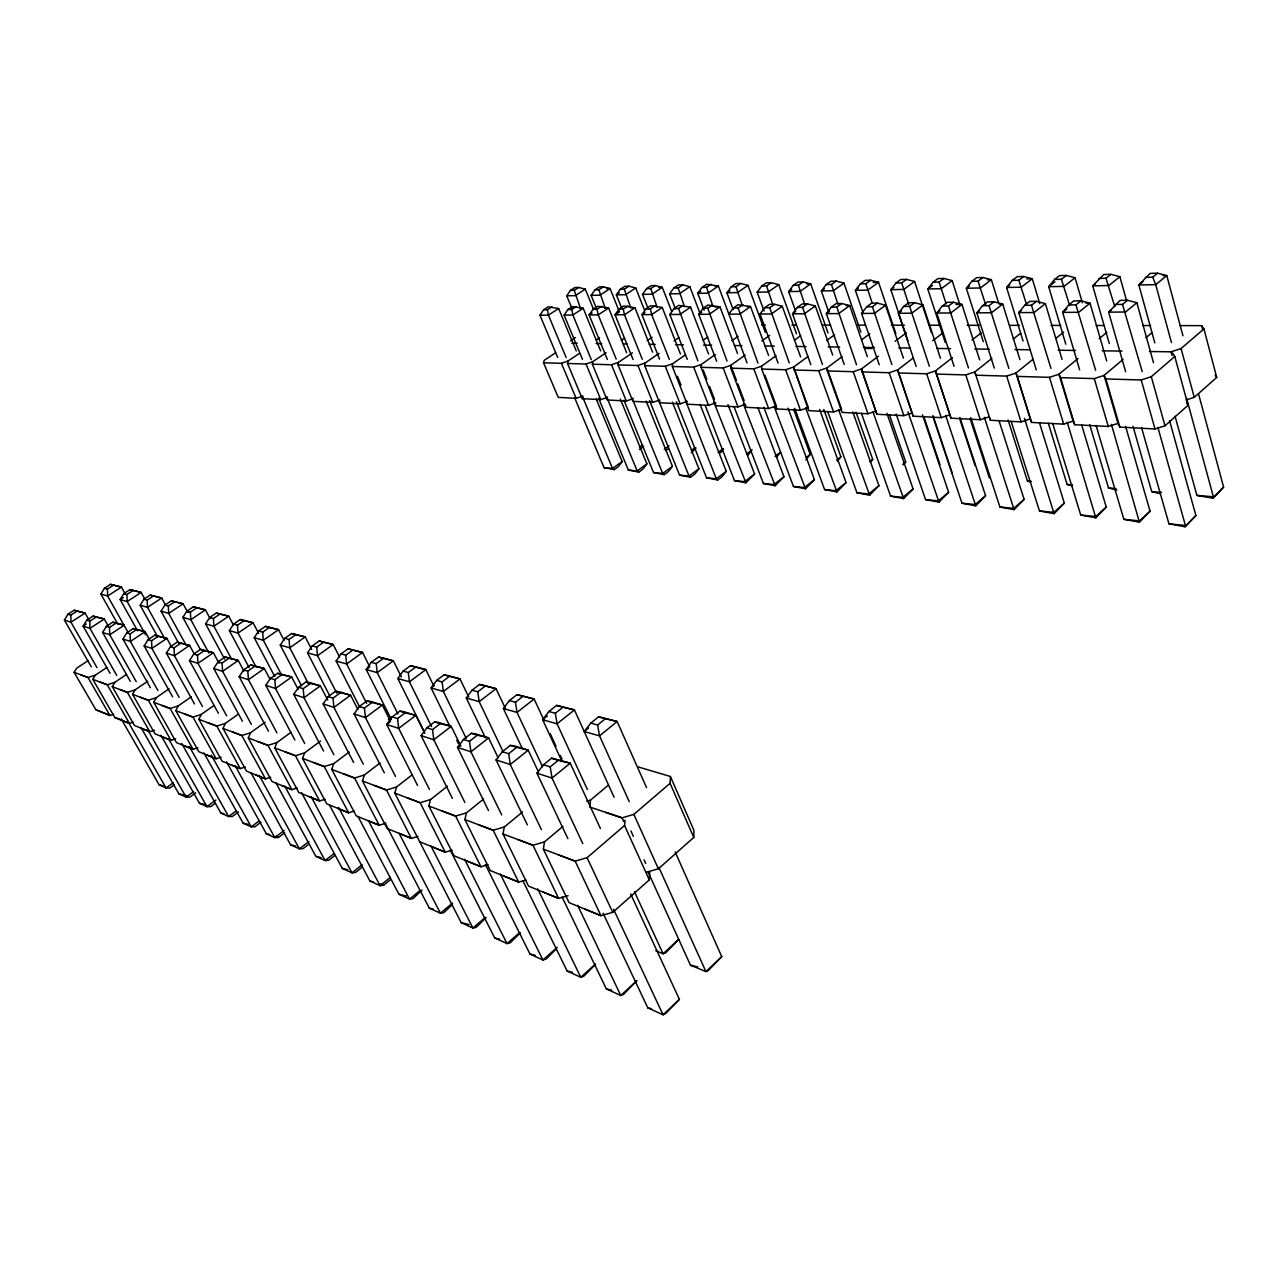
<?xml version="1.0" encoding="UTF-8"?>
<svg xmlns="http://www.w3.org/2000/svg" width="1288" height="1288" viewBox="0 0 1288 1288"><rect width="100%" height="100%" fill="white"/><g stroke="black" fill="none" stroke-linecap="round" stroke-linejoin="round"><path stroke-width="1.5" d="M646.753 872.121L658.393 868.804L693.765 837.442L693.958 830.39L670.404 776.503L637.624 766.746M764.927 375.227L776.342 405.929L768.646 408.521L745.639 407.298L745.559 404.368L738.024 406.895L715.87 405.72L701.026 367.322L701.123 364.568L715.355 354.522M693.765 837.442L670.066 783.329L670.404 776.503M562.953 826.365L544.47 841.885L543.375 849.162L569.071 902.647L600.965 915.671L612.75 912.355L649.313 879.881L649.78 872.459M715.919 402.838L708.545 405.334L687.196 404.207L672.352 366.5L672.561 363.796L685.119 355.037M649.313 879.881L624.567 825.528L625.034 820.118M672.417 402.13L698.869 468.751L694.892 474.016L690.513 477.268L689.016 476.077L644.741 365.712L645.03 363.055L659.07 353.379M608.419 785.1L590.548 800.09L589.727 807.013L622.056 817.848L633.841 814.402L670.066 783.329M1096.088 425.426L1123.844 519.322L1139.413 522.204L1111.399 424.316M687.341 401.389L680.144 403.836L659.553 402.742L659.794 399.972L652.742 402.387L632.891 401.341L618.095 364.939L618.481 362.331L632.408 352.848M633.213 398.62L626.306 400.987L607.131 399.972L592.383 364.198L592.85 361.638L606.085 352.719M568.105 895.707L558.638 898.396L528.547 886.128L503.012 833.948L504.316 826.976L522.542 811.987M607.566 397.316L600.788 399.634L582.273 398.652L582.772 396.044L576.139 398.33L558.235 397.38L543.568 362.797L544.196 360.334L555.579 352.783M582.273 398.652L567.557 363.49L568.105 360.978L579.584 353.298M526.019 880.01L518.694 882.119L490.261 870.527L464.904 819.587L466.401 812.889L483.58 799.043M488.039 864.667L480.939 866.727L454.036 855.763L428.888 806.014L430.53 799.574L447.467 786.179M486.139 917.62L476.174 927.36L472.889 928.02L461.201 922.675L394.788 793.15L396.575 786.952L412.434 774.635M1141.538 427.6L1168.94 523.814L1185.008 526.776L1195.892 515.522L1169.601 420.725M418.02 836.379L411.355 838.359L387.157 828.49L362.443 780.979L364.359 774.99L379.992 763.043M385.692 823.306L379.219 825.254L356.229 815.884L331.741 769.403L333.769 763.623L349.177 752.031M1175.059 416.249L1196.89 495.397L1212.845 498.231L1223.6 487.122L1198.581 393.983M354.329 811.086L348.662 812.792L326.798 803.873L302.551 758.391L304.676 752.82L320.583 741.035M325.091 799.268L319.601 800.943L298.752 792.442L274.763 747.926L276.968 742.532L291.088 732.228M297.254 788.014L291.893 789.657L272.026 781.542L248.294 737.944L250.564 732.727L265.167 722.198M270.689 777.26L265.473 778.886L246.507 771.142L223.017 728.412L225.368 723.373L238.151 714.26M245.332 767.004L240.244 768.598L222.116 761.208L198.883 719.316L201.282 714.421L213.888 705.55M221.085 757.215L216.126 758.761L198.787 751.693L175.812 710.622L178.259 705.872L191.349 696.776M197.885 747.829L193.055 749.358L176.44 742.58L153.723 702.298L156.218 697.694L169.114 688.806M175.667 738.845L170.95 740.342L155.027 733.854L132.567 694.329L135.095 689.837L147.814 681.191M154.367 730.232L149.762 731.713L134.483 725.482L112.281 686.681L114.841 682.318L126.417 674.51M91.319 666.894L64.4 620.075L67.91 614.247L74.173 610.222L85.072 613.072L89.033 620.027M117.562 623.762L100.883 594.074L104.425 588.278L110.543 584.333L121.426 587.087L125.338 594.09M108.192 625.952L104.264 618.997L93.09 616.083L86.731 620.204L83.124 626.145L110.06 673.302M133.195 722.214L129.444 723.421L114.761 717.432L92.8 679.34L95.409 675.105L106.823 667.474M145.013 599.419L141.149 592.432L129.991 589.614L123.777 593.639L120.138 599.548L137.623 630.879M102.621 632.456L106.341 626.403L112.797 622.185L124.276 625.195L109.738 634.759L102.621 632.456L130.297 681.255M157.667 636.819L140.183 605.247L143.934 599.226L150.229 595.104L161.692 598.002L165.54 605.038M150.374 687.744L122.956 639.041L126.804 632.875L133.34 628.56L145.125 631.651L149.006 638.639M178.372 642.696L161.081 611.188L164.945 605.054L171.336 600.836L183.089 603.798L187.855 612.589M172.592 696.808L144.175 645.916L148.136 639.637L154.785 635.193L166.877 638.381L171.69 647.107M113.585 714.277L109.915 715.468L95.827 709.704L74.108 672.288L76.733 668.166L87.987 660.712M200.155 649.168L182.864 617.387L186.857 611.124L193.329 606.809L205.42 609.852L210.137 618.643M194.488 703.956L166.345 653.096L170.435 646.689L177.164 642.149L189.61 645.417L194.424 654.224M224.643 659.134L205.613 623.859L209.719 617.467L216.304 613.04L228.717 616.179L233.434 625.034M218.38 713.23L189.513 660.599L193.731 654.062L200.574 649.394L213.389 652.758L219.105 663.336M249.164 667.667L229.377 630.621L233.627 624.1L240.293 619.56L253.076 622.78L258.679 633.422M242.386 721.135L213.744 668.456L218.123 661.774L225.062 656.993L238.264 660.454L243.931 671.048M274.763 676.522L254.219 637.689L258.63 631.023L265.392 626.371L278.546 629.687L284.101 640.329M268.484 731.214L239.149 676.683L243.674 669.873L250.725 664.946L264.33 668.52L269.949 679.13M301.521 685.747L280.253 645.079L284.809 638.284L291.668 633.503L305.224 636.932L311.648 649.361M294.872 739.972L265.779 685.313L270.48 678.357L277.644 673.286L291.668 676.989L298.172 689.386M329.503 695.359L307.526 652.839L312.243 645.9L319.215 640.973L333.19 644.515L339.549 656.977M557.704 357.436L539.946 315.19L543.633 309.764L548.189 306.834L558.654 308.524L576.251 350.916M572.065 308.766L566.72 295.805L570.423 290.412L574.883 287.53L578.682 287.449L585.316 289.156L593.639 309.587M323.529 750.985L293.745 694.377L298.623 687.261L305.9 682.044L310.038 682.672L320.374 685.86L327.748 700.092M582.466 359.336L564.112 315.061L567.911 309.539L572.5 306.56L583.206 308.267L600.643 350.867M359.738 707.192L336.136 660.986L341.046 653.885L348.114 648.814L362.54 652.469L369.737 666.765M596.408 308.347L591.128 295.338L594.927 289.848L599.419 286.934L603.364 286.838L610.093 288.576L619.077 310.972M626.644 352.703L608.628 308.009L597.664 306.286L593.044 309.313L589.131 314.916L607.324 359.433M353.62 762.512L323.143 703.908L328.215 696.615L335.588 691.254L339.678 691.833L350.561 695.198L357.871 709.495M644.531 310.215L635.741 287.981L628.898 286.21L624.809 286.306L620.285 289.269L616.372 294.855L621.605 307.945M652.581 352.171L634.952 307.752L623.73 305.981L619.061 309.072L615.052 314.787L633.068 359.529M401.389 676.973L393.371 660.825L382.278 657.814L378.463 657.057L371.298 662.274L366.211 669.535L391.375 719.477M648.379 309.217L642.535 294.372L646.544 288.673L651.116 285.662L655.334 285.55L662.306 287.353L671.724 311.583M384.307 772.816L354.087 713.922L359.368 706.484L366.855 700.946L370.88 701.493L382.343 705.035L390.489 721.183M680.434 354.023L662.257 307.478L650.746 305.675L646.061 308.83L641.923 314.642L659.553 359.143M675.427 308.798L669.631 293.857L673.769 288.061L678.374 284.986L682.753 284.873L689.837 286.709L699.851 312.952M424.541 732.276L397.831 678.518L403.128 671.096L410.405 665.719L414.14 666.46L425.813 669.631L433.75 685.844M687.245 359.288L669.808 314.497L674.043 308.557L678.776 305.369L690.577 307.188L708.561 354.055M424.734 733.291L415.831 715.404L403.756 711.668L399.811 711.153L392.212 716.869L386.706 724.5L417.57 785.487M747.056 362.862L718.382 286.049L706.629 284.294L701.992 287.417L697.742 293.326L704.182 310.231M737.557 353.572L719.976 306.898L707.885 305.031L703.103 308.299L698.724 314.336L716.692 361.316M468.703 697.017L459.993 678.905L447.677 675.556L444.038 674.848L436.664 680.386L431.142 687.985L450.542 727.623M765.281 332.32L748.006 285.356L740.664 283.457L735.947 283.569L731.278 286.757L726.899 292.779L733.194 309.603M746.879 306.625L750.518 306.592L738.105 304.692L733.291 308.009L728.783 314.175L739.715 314.111L750.518 306.592L768.582 355.488M452.362 798.319L421.144 735.657L426.875 727.833L434.603 721.94L438.451 722.391L451.203 726.351L460.895 746.154M596.151 398.861L622.168 461.539L618.498 466.546L614.231 469.621L604.008 467.625L574.673 397.831M764.074 311.036L757.167 292.199L761.691 286.065L766.392 282.829L771.287 282.7L778.757 284.648L796.515 333.834M485.463 737.847L466.272 697.983L472.02 690.191L479.506 684.475L483.048 685.152L496.041 688.678L505.443 708.561M620.349 399.038L646.882 463.857L643.115 468.945L638.8 472.084L628.351 470.056L598.534 398.089M778.065 363.087L760.017 313.998L764.67 307.719L769.516 304.338L774.571 304.29L782.267 306.27L800.605 356.921M828.039 332.948L810.716 283.891L803.116 281.927L798.013 282.04L793.279 285.356L788.626 291.603L795.372 310.392M498.118 757.714L488.603 737.911L475.111 733.741L471.36 733.323L463.519 739.441L457.546 747.442L488.474 810.555M646.157 401.099L672.433 466.272L668.553 471.44L664.222 474.628L653.531 472.551L623.988 400.23M832.724 355.134L815.304 305.948L807.463 303.904L802.199 303.968L797.32 307.43L792.523 313.837L810.828 364.697M696.019 448.079L691.237 452.748M522.22 748.344L503.366 708.529L509.372 700.559L516.971 694.651L534.134 698.998L544.261 720.861M860.867 332.062L843.962 283.118L836.202 281.106L830.905 281.235L826.139 284.616L821.341 290.975L828.667 311.825M720.588 452.861L723.582 448.932M867.339 356.631L849.71 305.594L841.708 303.517L836.218 303.582L831.307 307.108L826.349 313.644L844.22 364.44M527.339 824.851L496.073 759.936L502.336 751.709L510.29 745.398L513.912 745.736L528.209 750.163L538.481 771.947M895.836 333.608L878.561 282.314L870.656 280.253L865.134 280.398L860.352 283.827L855.377 290.331L863.169 313.032M700.06 404.303L726.239 471.328L722.133 476.673L717.738 479.989L706.532 477.832L676.442 401.792M614.086 797.24L574.432 709.93L556.609 705.405L548.897 711.507L542.618 719.702L562.099 761.643M748.038 455.131L751.113 451.122M879.221 364.746L861.591 313.451L866.727 306.786L871.67 303.179L877.386 303.115L885.548 305.24L903.387 358.128M422.045 890.008L412.981 898.621L409.536 899.105L398.942 894.258L357.983 816.431M931.433 332.723L914.593 281.476L906.527 279.383L900.779 279.512L895.965 283.022L890.829 289.671L907.911 340.692M727.978 404.657L754.575 474L745.945 482.823L734.466 480.601L705.405 405.945M776.455 457.481L780.657 452.056L775.07 456.322M567.879 838.665L536.935 773.17L543.504 764.75L551.586 758.197L570.214 763.172L600.45 828.57M940.481 358.306L922.933 304.87L914.609 302.696L908.636 302.761L903.677 306.447L898.364 313.258L916.17 366.452M960.043 305.272L952.154 280.607L943.943 278.45L937.938 278.611L933.092 282.185L927.795 288.963L945.215 342.415M629.236 801.667L599.548 735.883L584.205 731.52L590.789 723.115L598.598 716.804L617.129 721.505L646.56 787.644M757.956 407.7L783.957 476.753L775.183 485.737L763.414 483.483L733.951 406.428M452.555 904.45L443.796 912.645L440.432 913.208L429.306 908.137L384.999 822.887M805.902 459.913L810.233 454.39L793.633 409.326M979.637 359.883L961.959 304.467L953.458 302.261L947.227 302.326L942.236 306.093L936.73 313.048L954.07 366.291M788.047 408.151L814.435 479.635L805.499 488.78L793.44 486.462L763.865 407.298M998.506 302.712L991.358 279.689L982.969 277.5L976.707 277.644L971.844 281.299L966.354 288.238L983.291 341.706M837.538 461.04L840.887 456.821L823.821 409.52M1019.903 359.577L1002.724 304.065L994.062 301.795L987.542 301.875L982.535 305.707L976.819 312.839L994.288 368.078M819.603 409.439L846.071 482.598L836.975 491.936L824.594 489.569L794.728 408.393M1039.802 303.71L1032.284 278.739L1023.735 276.485L1017.182 276.646L1012.304 280.382L1006.604 287.482L1023.058 341.03M870.398 462.199L872.684 459.349L856.037 412.176M1062.036 359.304L1045.389 303.63L1036.518 301.328L1029.708 301.392L1024.668 305.32L1018.76 312.614L1036.293 369.898M852.817 411.902L878.931 485.689L869.658 495.204L856.955 492.789L827.782 411.79M520.368 932.818L510.193 942.832L507.005 943.589L494.721 937.97L450.236 850.08M903.339 464.871L905.706 461.957L889.461 414.897M1082.355 302.777L1075.078 277.741L1066.335 275.439L1059.509 275.616L1054.598 279.432L1048.69 286.677L1065.788 344.186M886.949 413.319L913.079 488.909L903.629 498.601L890.572 496.121L861.447 413.351M1106.714 360.978L1090.051 303.195L1080.986 300.812L1073.838 300.893L1068.799 304.918L1062.648 312.372L1079.65 369.865M1126.356 299.879L1119.868 276.695L1110.932 274.344L1103.768 274.521L1092.723 285.839L1109.274 343.526M556.4 948.821L545.999 959.109L542.924 959.979L529.98 954.07L485.383 864.554M922.498 414.8L948.612 492.258L938.984 502.143L925.557 499.599L896.19 414.124M1153.501 362.685L1136.853 302.712L1127.596 300.297L1120.109 300.378L1108.646 312.131L1125.648 371.781M1182.931 335.766L1166.783 275.6L1157.638 273.201L1150.136 273.378L1138.85 284.97L1154.821 342.882M959.898 417.473L985.594 495.735L975.773 505.83L961.975 503.222L932.705 415.847M595.571 964.277L583.738 976.272L580.791 977.27L567.139 971.039L522.944 880.879M999.134 421.015L1024.137 499.358L1014.107 509.662L999.907 507.005L970.798 417.634M1039.448 422.738L1064.323 503.141L1054.099 513.671L1039.464 510.934L1011.16 421.418M1081.566 424.557L1106.263 507.086L1095.814 517.84L1080.729 515.039L1052.666 423.382M630.685 893.985L679.404 999.359L665.671 1013.527L663.046 1014.799L647.8 1007.844L603.106 913.24M675.154 851.948L721.747 956.662L708.223 970.605L705.904 971.603L690.465 965.179L648.122 872.073M1125.615 426.457L1150.071 511.207L1139.413 522.204M1195.892 515.522L1185.008 526.776M1223.6 487.122L1212.845 498.231M721.747 956.662L705.904 971.603L658.909 867.452M679.404 999.359L663.046 1014.799L613.523 909.183M1150.071 511.207L1139.59 520.899L1123.844 519.322M1106.263 507.086L1095.798 516.536L1080.729 515.039M595.314 964.181L580.791 977.27L537.724 888.881M1186.023 399.988L1194.25 397.348L1216.709 377.4L1203.942 328.907L1201.656 325.639L1180.017 325.606M1123.12 359.384L1104.058 375.42L1117.984 423.382L1119.852 427.101L1155.014 428.968L1164.996 425.781L1188.051 405.269L1174.785 356.47L1172.611 353.025M557.253 947.34L542.924 959.979L500.34 874.037M1064.323 503.141L1053.874 512.366L1039.464 510.934M519.74 932.576L507.005 943.589L464.582 859.289M1024.137 499.358L1013.72 508.374L999.907 507.005M543.375 849.162L575.173 861.157L587.087 857.711L624.567 825.528M1149.347 351.495L1171.098 351.817L1181.08 348.549L1203.942 328.907M1078.008 358.547L1058.994 374.196L1060.571 377.642L1094.269 378.608L1104.058 375.42L1105.893 378.946L1141.216 379.96L1151.295 376.692L1174.785 356.47M985.594 495.735L975.225 504.542L961.975 503.222M485.447 917.346L472.889 928.02L430.997 845.991M1145.934 337.714L1152.035 332.61M452.555 903.081L440.432 913.208L399.119 833.368L411.355 838.359L386.481 790.027L374.341 785.455M948.612 492.258L938.292 500.871L925.557 499.599M1099.211 338.631L1106.811 332.385M420.001 890.507L409.536 899.105L368.432 820.681M1136.853 302.712L1125.487 312.034L1108.646 312.131L1111.496 309.812M913.079 488.909L902.808 497.345L890.572 496.121M543.504 764.75L550.218 766.859L558.316 760.274L570.214 763.172L552.021 778.065L536.935 773.17M1145.225 277.371L1152.728 277.21L1157.638 273.201M1115.038 304.483L1122.524 304.419L1127.596 300.297M584.205 731.52L588.584 727.978M597.616 725.015L605.441 718.656L617.129 721.505L599.548 735.883L597.616 725.015L590.789 723.115M1142.987 281.605L1138.85 284.97L1155.722 284.648L1166.783 275.6L1163.032 275.68M329.599 805.225L369.962 881.04L380.073 885.661L383.583 885.259L390.119 879.962M878.931 485.689L868.708 493.948L856.955 492.789M1056.015 338.277L1063.598 332.159M390.409 877.321L380.073 885.661L338.631 807.496M902.856 464.26L905.706 461.957M1033.056 359.239L1015.958 373.037L1006.701 376.096L975.934 375.211L974.823 371.926L991.857 358.434M1119.868 276.695L1108.823 285.55L1092.723 285.839L1095.492 283.65M502.336 751.709L508.663 753.721L516.633 747.362L528.209 750.163L510.273 764.525L496.073 759.936M1066.899 308.991L1062.648 312.372L1078.7 312.292L1090.051 303.195L1086.025 303.227M1098.857 278.433L1106.022 278.256L1110.932 274.344M1068.799 304.918L1075.931 304.853L1080.986 300.812M547.336 715.951L542.618 719.702L557.076 723.808L587.376 789.512M362.153 864.715L351.962 872.829L342.302 868.418L301.601 792.78M869.851 461.603L872.684 459.349M361.976 867.355L355.52 872.491L351.962 872.829L311.116 796.644M555.337 713.294L563.049 707.16L574.432 709.93L557.076 723.808L555.337 713.294L548.897 711.507M846.071 482.598L835.912 490.696L824.594 489.569M1013.189 339.13L1020.74 333.157M1045.389 303.63L1034.071 312.533L1018.76 312.614L1021.577 310.408M333.721 853.799L325.091 860.561L315.866 856.359L275.777 782.605M836.637 460.138L840.887 456.821M335.073 855.296L328.698 860.287L325.091 860.561L284.873 786.292M814.435 479.635L804.34 487.556L793.44 486.462M1075.078 277.741L1064.065 286.387L1048.69 286.677L1054.985 281.766M463.519 739.441L469.492 741.325L477.349 735.19L488.603 737.911L470.941 751.789L457.546 747.442L460.46 745.156M1054.598 279.432L1061.441 279.271L1066.335 275.439M1024.668 305.32L1031.495 305.256L1036.518 301.328M952.412 357.678L935.442 370.88L926.668 373.794L898.477 372.989L897.736 369.865L913.079 358.112M509.372 700.559L515.458 702.234L523.057 696.293L534.134 698.998L517.019 712.409L503.366 708.529M972.102 339.952L981.134 332.932M308.862 841.531L299.396 848.84L290.557 844.799L251.096 772.881M806.014 457.659L810.233 454.39M309.329 843.769L303.05 848.631L299.396 848.84L259.21 775.344M783.957 476.753L773.927 484.529L763.414 483.483M982.535 305.707L989.039 305.659L994.062 301.795M932.689 340.74L943.17 332.723M472.02 690.191L477.768 691.785L485.27 686.037L496.041 688.678L479.184 701.654L466.272 697.983M1009.744 285.083L1006.604 287.482L1021.304 287.192L1032.284 278.739L1026.778 278.868M426.875 727.833L432.51 729.62L440.255 723.679L451.203 726.351L433.798 739.763L421.144 735.657M1012.304 280.382L1018.84 280.237L1023.735 276.485M979.637 310.682L976.819 312.839L991.47 312.759L1002.724 304.065L999.069 304.097M284.149 830.502L274.811 837.619L266.342 833.755L226.527 761.836M235.237 765.909L274.811 837.619L278.482 837.458L284.696 832.724M754.575 474L744.609 481.615L734.466 480.601M942.236 306.093L948.467 306.029L953.458 302.261M388.396 719.686L391.536 717.319M434.153 685.731L431.142 687.985L443.362 691.463L466.159 738.282M442.106 681.899L449.496 676.329L459.993 678.905L443.362 691.463L442.106 681.899L436.664 680.386M895.144 341.256L906.333 332.835M389.813 722.166L386.706 724.5L398.7 728.38L429.387 789.351M258.92 821.084L251.241 826.864L243.126 823.161L203.939 752.965M746.573 453.972L752.128 449.802M969.478 285.888L966.354 288.238L980.41 287.981L991.358 279.689L987.333 279.786M397.541 718.559L405.173 712.811L415.831 715.404L398.7 728.38L397.541 718.559L392.212 716.869M878.368 356.229L861.591 368.883L853.236 371.701L827.315 370.944L826.896 367.949L842.062 356.679M971.844 281.299L978.091 281.17L982.969 277.5M261.062 822.13L254.944 826.751L251.241 826.864L211.312 755.138M726.239 471.328L716.321 478.798L706.532 477.832M939.934 310.649L936.73 313.048L950.737 312.984L961.959 304.467L955.938 304.532M236.219 810.909L228.636 816.544L220.844 812.986L181.689 743.418M718.141 452.41L722.971 448.82M698.869 468.751L689.016 476.077L679.581 475.143L649.571 400.552M238.409 811.987L232.355 816.479L228.636 816.544L189.336 746.509M952.154 280.607L941.27 288.721L927.795 288.963L932.448 285.517M922.933 304.87L911.775 313.193L898.364 313.258L901.552 310.907M359.368 706.484L364.423 708.078L371.942 702.507L382.343 705.035L365.454 717.609L354.087 713.922M933.092 282.185L939.097 282.056L943.943 278.45M861.817 339.694L869.77 333.817M903.677 306.447L909.634 306.383L914.609 302.696M403.128 671.096L408.296 672.529L415.589 667.136L425.813 669.631L409.439 681.819L397.831 678.518M672.433 466.272L662.66 473.453L653.531 472.551M215.144 803.326L210.685 806.626L206.933 806.642L199.463 803.229L160.92 735.271M914.593 281.476L903.757 289.43L890.829 289.671L893.92 287.417M885.548 305.24L874.455 313.387L861.591 313.451M215.917 800.041L206.933 806.642L168.648 738.926M691.559 450.204L694.763 447.854M866.727 306.786L872.443 306.737L877.386 303.115M826.687 340.515L834.592 334.751M808.107 356.406L793.585 367.048L785.632 369.753L761.707 369.06L761.562 366.195L776.004 355.762M195.728 792.861L189.851 797.143L186.084 797.127L178.903 793.843L140.988 727.462M665.622 450.591L668.44 448.546M369.415 667.184L366.211 669.535L377.223 672.658L397.96 714.003M376.209 663.626L383.389 658.393L393.371 660.825L377.223 672.658L376.209 663.626L371.298 662.274M328.215 696.615L333.012 698.144L340.418 692.735L350.561 695.198L333.93 707.402L323.143 703.908M895.965 283.022L901.713 282.893L906.527 279.383M193.474 791.75L186.084 797.127L147.428 729.266M664.27 449.238L669.036 445.777M646.882 463.857L637.174 470.925L628.351 470.056M174.17 784.891L169.807 788.047L166.055 787.982L159.132 784.827L121.233 718.929M639.444 449.512L643.63 446.485M794.422 340.177L800.701 335.653M341.046 653.885L345.715 655.173L352.799 650.086L362.54 652.469L346.617 663.964L336.136 660.986M858.452 288.126L855.377 290.331L867.774 290.106L878.561 282.314L873.232 282.442M860.352 283.827L865.858 283.714L870.656 280.253M298.623 687.261L303.195 688.694L310.472 683.461L320.374 685.86L304 697.694L293.745 694.377M173.349 782.734L166.055 787.982L128.011 721.666M639.428 447.178L642.583 444.907M829.488 311.39L826.349 313.644L838.665 313.58L849.71 305.594L846.168 305.626M622.168 461.539L612.541 468.478L604.008 467.625M831.307 307.108L836.798 307.059L841.708 303.517M745.108 355.134L730.763 365.357L723.18 367.966L701.026 367.322M815.304 305.948L804.34 313.773L792.523 313.837L795.646 311.616M797.32 307.43L802.585 307.381L807.463 303.904M761.836 340.966L769.628 335.411M843.962 283.118L833.239 290.75L821.341 290.975L824.4 288.818M312.243 645.9L316.687 647.123L323.674 642.181L333.19 644.515L317.508 655.673L307.526 652.839M270.48 678.357L274.827 679.726L281.992 674.638L291.668 676.989L275.535 688.484L265.779 685.313M826.139 284.616L831.436 284.487L836.202 281.106M731.938 340.628L738.137 336.265M782.267 306.27L771.383 313.95L760.017 313.998M243.674 669.873L247.811 671.177L254.879 666.234L264.33 668.52L248.439 679.694L239.149 676.683M764.67 307.719L769.725 307.687L774.571 304.29M284.809 638.284L289.043 639.46L295.918 634.646L305.224 636.932L289.768 647.784L280.253 645.079M791.669 289.478L788.626 291.603L800.073 291.378L810.716 283.891L806.9 283.988M793.279 285.356L798.367 285.244L803.116 281.927M703.151 340.29L707.756 337.086M778.757 284.648L768.179 291.99L757.167 292.199M258.63 631.023L262.672 632.15L269.45 627.465L278.546 629.687L263.316 640.265L254.219 637.689M761.691 286.065L766.585 285.952L771.287 282.7M218.123 661.774L222.067 663.03L229.023 658.216L238.264 660.454L222.615 671.338L213.744 668.456M733.291 308.009L738.153 307.977L742.967 304.644M673.962 340.95L678.905 337.553M748.006 285.356L737.493 292.569L726.899 292.779L729.894 290.718M731.278 286.757L735.979 286.644L740.664 283.457M193.731 654.062L197.499 655.254L204.357 650.569L213.389 652.758L197.966 663.352L189.513 660.599M701.783 312.243L698.724 314.336L709.253 314.272L719.976 306.898L714.711 306.947M703.103 308.299L707.788 308.251L712.554 304.982M647.172 340.628L652.082 337.295M233.627 624.1L237.491 625.163L244.173 620.607L253.076 622.78L238.055 633.084L229.377 630.621M690.577 307.188L679.935 314.433L669.808 314.497M701.992 287.417L706.532 287.321L711.169 284.181M700.704 291.313L697.742 293.326L707.949 293.133L718.382 286.049L714.969 286.129M170.435 646.689L174.025 647.832L180.787 643.259L189.61 645.417L174.427 655.721L166.345 653.096M674.043 308.557L678.551 308.524L683.3 305.32M621.315 340.322L624.551 338.132M209.719 617.467L213.422 618.498L220.007 614.038L228.717 616.179L213.905 626.226L205.613 623.859M689.837 286.709L679.468 293.664L669.631 293.857M662.257 307.478L651.68 314.594L641.923 314.642L644.934 312.614M673.769 288.061L678.148 287.965L682.753 284.873M148.136 639.637L151.582 640.732L158.231 636.272L166.877 638.381L151.92 648.428L144.175 645.916M646.061 308.83L650.392 308.782L655.093 305.626M596.328 340.016L599.548 337.875M186.857 611.124L190.383 612.106L196.887 607.775L205.42 609.852L190.817 619.657L182.864 617.387M164.945 605.054L168.326 605.988L174.733 601.754L183.089 603.798L168.696 613.362L161.081 611.188M570.584 340.789L575.366 337.617M646.544 288.673L650.762 288.576L655.334 285.55M126.804 632.875L130.104 633.921L136.657 629.591L145.125 631.651L130.378 641.44L122.956 639.041M619.061 309.072L623.247 309.039L627.916 305.932M619.544 311.809L615.052 314.787L624.471 314.739L634.952 307.752L631.184 307.784M592.11 312.984L589.131 314.916L598.212 314.868L608.628 308.009L604.974 308.057M635.741 287.981L625.533 294.694L616.372 294.855L619.287 292.956M143.934 599.226L147.186 600.128L153.497 595.99L161.692 598.002L147.492 607.324L140.183 605.247M620.285 289.269L624.358 289.188L628.898 286.21M106.341 626.403L109.512 627.417L115.968 623.167L124.276 625.195M593.044 309.313L597.069 309.281L601.705 306.238M594.927 289.848L598.856 289.768L603.364 286.838M86.731 620.204L89.774 621.17L96.133 617.033L104.264 618.997L89.951 628.351L83.124 626.145L86.296 624.084M567.911 309.539L571.808 309.506L576.396 306.528M123.777 593.639L126.9 594.509L133.115 590.468L141.149 592.432L127.158 601.544L120.138 599.548L123.246 597.552M585.316 289.156L575.269 295.644L566.72 295.805M558.654 308.524L548.414 315.141L539.946 315.19M104.425 588.278L107.419 589.099L113.553 585.154L121.426 587.087L107.629 595.99L100.883 594.074M570.423 290.412L574.223 290.315L578.682 287.449M67.91 614.247L70.824 615.165L77.103 611.124L85.072 613.072L70.953 622.201L64.4 620.075M543.633 309.764L547.4 309.732L551.956 306.802M543.568 362.797L561.423 363.313L568.105 360.978M567.557 363.49L586.04 364.021L592.85 361.638M592.383 364.198L611.526 364.746L618.481 362.331M618.095 364.939L637.93 365.502L645.03 363.055M644.741 365.712L665.3 366.291L672.561 363.796M672.352 366.5L693.701 367.112L701.123 364.568M736.398 380.218L730.763 365.357L730.779 368.175L753.802 368.835L761.562 366.195M793.859 369.978L818.749 370.703L826.896 367.949L841.628 409.262L833.545 411.951L808.671 410.631L793.585 367.048L808.349 407.572L800.46 410.196L776.551 408.94L761.707 369.06M912.339 412.885L903.87 415.67L876.887 414.253L861.591 368.883L862.155 371.942L889.187 372.731L897.736 369.865L913.144 416.169L941.27 417.65L949.964 414.8L935.442 370.88L950.947 418.165L980.297 419.727L989.232 416.813L990.408 420.258L1021.062 421.884L1030.239 418.906L1031.624 422.432L1063.679 424.138L1073.113 421.096L1074.723 424.718L1108.292 426.489L1117.984 423.382M936.376 374.084L965.807 374.921L974.823 371.926L990.408 420.258M827.315 370.944L842.094 412.401L867.983 413.77L876.259 411.033M95.409 675.105L88.019 677.536L74.108 672.288M114.841 682.318L107.29 684.797L92.8 679.34M1030.239 418.906L1015.958 373.037L1017.295 376.402L1049.479 377.336L1058.994 374.196L1073.113 421.096M135.095 689.837L127.367 692.364L112.281 686.681M156.218 697.694L148.297 700.269L132.567 694.329M178.259 705.872L170.145 708.497L153.723 702.298M201.282 714.421L192.975 717.094L175.812 710.622M225.368 723.373L216.835 726.094L198.883 719.316M250.564 732.727L241.806 735.496L223.017 728.412M276.968 742.532L267.968 745.366L248.294 737.944M304.676 752.82L295.419 755.718L274.763 747.926M333.769 763.623L324.254 766.569L302.551 758.391M364.359 774.99L354.554 778L331.741 769.403M396.575 786.952L386.481 790.027L362.443 780.979M430.53 799.574L420.113 802.714L394.788 793.15M466.401 812.889L455.63 816.093L428.888 806.014M586.748 801.216L590.548 800.09M504.316 826.976L493.191 830.245L464.904 819.587M452.088 850.144L445.213 852.157L419.727 841.772M544.47 841.885L532.974 845.25L503.012 833.948M606.551 288.657L610.093 288.576L599.966 295.177L591.128 295.338M658.49 287.449L662.306 287.353L652.018 294.195L642.535 294.372M579.681 308.299L583.206 308.267L572.886 315.013L564.112 315.061M761.611 324.995L765.362 325.011M791.927 325.043L795.823 325.043M823.096 325.091L830.551 325.107M857.728 325.139L865.472 325.156M891.36 325.188L904.466 325.204M928.745 325.236L940.433 325.252M967.095 325.301L980.345 325.317M1009.647 325.365L1019.533 325.365M1051.137 325.413L1060.813 325.429M1096.297 325.478L1103.913 325.494M1142.649 325.542L1150.603 325.558M571.84 343.188L577.217 343.268M596.119 343.542L601.721 343.622M623.151 343.928L627.047 343.993M649.233 344.298L655.254 344.395M675.556 344.685L683.429 344.798M703.538 345.087L711.701 345.2M734.402 345.538L741.872 345.635M764.589 345.973L774.281 346.102M795.952 346.424L806.03 346.569M828.12 346.875L839.679 347.052M863.395 347.39L874.568 347.551M898.75 347.889L910.439 348.066M936.988 348.452L950.528 348.646M974.791 348.984L989.265 349.193M1014.928 349.563L1030.448 349.789M1058.253 350.191L1075.528 350.449M1102.19 350.819L1122.073 351.109M865.761 348.42L871.783 348.517M1008.101 420.017L1027.454 481.116L1031.414 481.454M1048.335 423.269L1067.124 484.465L1072.55 484.916M1089.712 424.702L1108.517 487.959L1116.068 488.587M1132.973 426.215L1151.73 491.597L1161.583 492.419M1196.89 495.397L1213.377 496.782L1186.65 398.427M1168.94 523.814L1185.411 525.456L1157.88 427.391M690.513 477.268L679.581 475.143M461.201 922.675L469.009 924.526M494.721 937.97L499.712 939.161M529.98 954.07L535.116 955.277M567.139 971.039L572.403 972.279M562.067 896.963L606.358 988.926L611.752 990.198M647.8 1007.844L651.486 1008.713M199.463 803.229L205.758 804.726M220.844 812.986L224.064 813.758M243.126 823.161L248.037 824.32M266.342 833.755L269.691 834.544M290.557 844.799L295.693 846.023M315.866 856.359L321.098 857.599M342.302 868.418L347.647 869.69M369.962 881.04L373.601 881.91M398.942 894.258L406.396 896.029M690.465 965.179L697.726 966.902M429.306 908.137L433.122 909.038M159.132 784.827L162.932 785.728M178.903 793.843L186.631 795.694M1151.73 491.597L1160.182 493.755M1108.517 487.959L1116.809 490.068M1067.124 484.465L1072.002 485.705M1027.454 481.116L1030.641 481.937M110.543 584.333L113.553 585.154M129.991 589.614L133.115 590.468M150.229 595.104L153.497 595.99M171.336 600.836L174.733 601.754M193.329 606.809L196.887 607.775M216.304 613.04L220.007 614.038M240.293 619.56L244.173 620.607M265.392 626.371L269.45 627.465M291.668 633.503L295.918 634.646M319.215 640.973L323.674 642.181M348.114 648.814L352.799 650.086M378.463 657.057L383.389 658.393M410.405 665.719L415.589 667.136M444.038 674.848L449.496 676.329M479.506 684.475L485.27 686.037M516.971 694.651L523.057 696.293M556.609 705.405L563.049 707.16M598.598 716.804L605.441 718.656M74.173 610.222L77.103 611.124M93.09 616.083L96.133 617.033M112.797 622.185L115.968 623.167M133.34 628.56L136.657 629.591M154.785 635.193L158.231 636.272M177.164 642.149L180.787 643.259M200.574 649.394L204.357 650.569M225.062 656.993L229.023 658.216M250.725 664.946L254.879 666.234M277.644 673.286L281.992 674.638M305.9 682.044L310.472 683.461M335.588 691.254L340.418 692.735M366.855 700.946L371.942 702.507M399.811 711.153L405.173 712.811M434.603 721.94L440.255 723.679M471.36 733.323L477.349 735.19M510.29 745.398L516.633 747.362M551.586 758.197L558.316 760.274M605.714 812.374L622.056 817.848L623.698 821.47M81.015 674.896L88.019 677.536L109.915 715.468L95.827 709.704M99.997 682.044L107.29 684.797L129.444 723.421L114.761 717.432M119.768 689.499L127.367 692.364L149.762 731.713L142.066 728.573M140.376 697.275L148.297 700.269L170.95 740.342L162.932 737.074M161.869 705.373L170.145 708.497L193.055 749.358L184.683 745.945M184.313 713.826L192.975 717.094L216.126 758.761L207.384 755.203M207.787 722.681L216.835 726.094L240.244 768.598L231.099 764.863M232.339 731.922L241.806 735.496L265.473 778.886L255.91 774.974M258.051 741.614L267.968 745.366L291.893 789.657L281.879 785.567M285.002 751.789L295.419 755.718L319.601 800.943L309.088 796.66M313.306 762.448L324.254 766.569L348.662 812.792L337.633 808.301M343.043 773.653L354.554 778L379.219 825.254L367.611 820.52M407.33 797.884L420.113 802.714L445.213 852.157L432.349 846.908M442.122 811.005L455.63 816.093L480.939 866.727L467.351 861.189M478.894 824.867L493.191 830.245L518.694 882.119L504.333 876.259M517.824 839.535L532.974 845.25L558.638 898.396L543.423 892.198M559.089 855.087L575.173 861.157L600.965 915.671L584.849 909.087M655.785 950.737L663.095 953.78L665.59 952.911L678.744 939.355L663.095 953.78L634.485 891.731M275.97 836.315L278.482 837.458M380.572 883.89L383.583 885.259M606.358 988.926L620.784 995.511L623.569 994.384L636.932 980.619L620.784 995.511L577.62 905.287M614.231 469.621L612.541 468.478L582.401 396.43M638.8 472.084L637.174 470.925L606.567 396.688M664.222 474.628L662.66 473.453L631.941 397.863M717.738 479.989L716.321 478.798L685.474 400.423M745.945 482.823L713.697 401.743M775.183 485.737L743.369 404.078M805.499 488.78L774.136 406.493M836.975 491.936L805.708 407.958M869.658 495.204L838.536 409.487M1215.164 375.082L1216.709 377.4M903.629 498.601L873.055 412.096M1186.57 402.838L1188.051 405.269M96.97 667.57L70.953 622.201L70.824 615.165M116.709 675.331L89.951 628.351L89.774 621.17M136.238 681.642L109.738 634.759L109.512 627.417M128.092 632.505L107.629 595.99L107.419 589.099M157.893 690.481L130.378 641.44L130.104 633.921M145.657 634.823L127.158 601.544L126.9 594.509M179.177 697.404L151.92 648.428L151.582 640.732M202.425 706.436L174.427 655.721L174.025 647.832M164.848 638.784L147.492 607.324L147.186 600.128M226.672 715.838L197.966 663.352L197.499 655.254M186.052 645.079L168.696 613.362L168.326 605.988M208.946 653.08L190.817 619.657L190.383 612.106M938.984 502.143L907.976 411.87M251.337 724.387L222.615 671.338L222.067 663.03M276.936 732.856L248.439 679.694L247.811 671.177M231.872 659.633L213.905 626.226L213.422 618.498M256.022 666.83L238.055 633.084L237.491 625.163M304.725 743.546L275.535 688.484L274.827 679.726M281.106 674.043L263.316 640.265L262.672 632.15M333.882 754.736L304 697.694L303.195 688.694M308.315 683.413L289.768 647.784L289.043 639.46M363.313 764.17L333.93 707.402L333.012 698.144M336.796 693.169L317.508 655.673L316.687 647.123M395.497 776.455L365.454 717.609L364.423 708.078M366.645 703.361L346.617 663.964L345.715 655.173M431.561 726.593L409.439 681.819L408.296 672.529M464.855 802.424L433.798 739.763L432.51 729.62M456.709 740.23L458.48 743.836M501.692 814.918L470.941 751.789L469.492 741.325M541.363 829.488L510.273 764.525L508.663 753.721M503.463 752.401L479.184 701.654L477.768 691.785M587.087 857.711L612.75 912.355M542.554 766.73L517.019 712.409L515.458 702.234M582.772 843.624L552.021 778.065L550.218 766.859M550.185 733.596L556.094 746.348M560.312 755.444L562.003 759.099M630.927 830.953L633.39 836.363M644.048 859.82L645.691 863.443M633.841 814.402L658.393 868.804M975.773 505.83L945.698 415.493M561.423 363.313L576.139 398.33M566.189 357.629L548.414 315.141L547.4 309.732M586.04 364.021L600.788 399.634M591.256 359.561L572.886 315.013L571.808 309.506M580.614 308.669L574.223 290.315M611.526 364.746L626.306 400.987M616.195 359.127L598.212 314.868L597.069 309.281M605.199 308.106L598.856 289.768M1152.728 277.21L1155.722 284.648L1171.436 342.511M637.93 365.502L652.742 402.387M642.277 359.239L624.471 314.739L623.247 309.039M630.718 307.687L624.358 289.188M665.3 366.291L680.144 403.836M677.488 376.321L681.014 385.273M669.309 359.368L651.68 314.594L650.392 308.782M657.138 307.252L650.762 288.576M693.701 367.112L708.545 405.334M1122.524 304.419L1142.215 371.636M703.232 370.026L706.758 379.139M709.575 386.432L714.502 399.2M697.887 360.865L678.551 308.524M1106.022 278.256L1114.796 306.657M684.475 306.673L678.148 287.965M723.18 367.966L738.024 406.895M737.815 383.937L744.142 400.649M730.779 368.175L745.639 407.298M727.012 361.043L707.788 308.251M712.892 306.222L706.532 287.321M753.802 368.835L768.646 408.521M1075.931 304.853L1095.621 370.236M742.387 305.755L735.979 286.644M757.972 363.136L738.153 307.977M1061.441 279.271L1069.684 305.53M785.632 369.753L800.46 410.196M772.961 305.127L766.585 285.952M789.238 362.83L769.725 307.687M818.749 370.703L833.545 411.951M1031.495 305.256L1050.96 368.352M804.791 304.628L798.367 285.244M822.452 364.44L802.585 307.381M1018.84 280.237L1026.52 304.371M853.236 371.701L867.983 413.77M837.844 303.968L831.436 284.487M856.52 364.729L836.798 307.059M862.155 371.942L876.887 414.253M989.039 305.659L1008.874 368.416M889.187 372.731L903.87 415.67M978.091 281.17L985.787 305.111M898.477 372.989L913.144 416.169M872.314 303.437L865.858 283.714M891.86 364.52L872.443 306.737M924.011 417.183L940.031 464.678M933.22 416.266L952.186 472.954M908.797 304.644L901.713 282.893M929.356 366.243L909.634 306.383M926.668 373.794L941.27 417.65M960.107 420.049L975.08 465.596M948.467 306.029L968.479 367.998M939.097 282.056L946.181 303.936M970.106 418.745L989.377 477.912M965.807 374.921L980.297 419.727M984.37 417.312L1014.107 509.662M1006.701 376.096L1021.062 421.884M1024.475 418.326L1054.099 513.671M1017.295 376.402L1031.624 422.432M1067.269 422.239L1095.814 517.84M1049.479 377.336L1063.679 424.138M1060.571 377.642L1074.723 424.718M1094.269 378.608L1108.292 426.489M1105.893 378.946L1119.852 427.101M949.964 414.8L950.947 418.165M1141.216 379.96L1155.014 428.968M1151.295 376.692L1164.996 425.781M1171.098 351.817L1172.128 355.569M1181.08 348.549L1194.25 397.348M1201.656 325.639L1202.67 329.503M776.342 405.929L776.551 408.94"/></g></svg>
